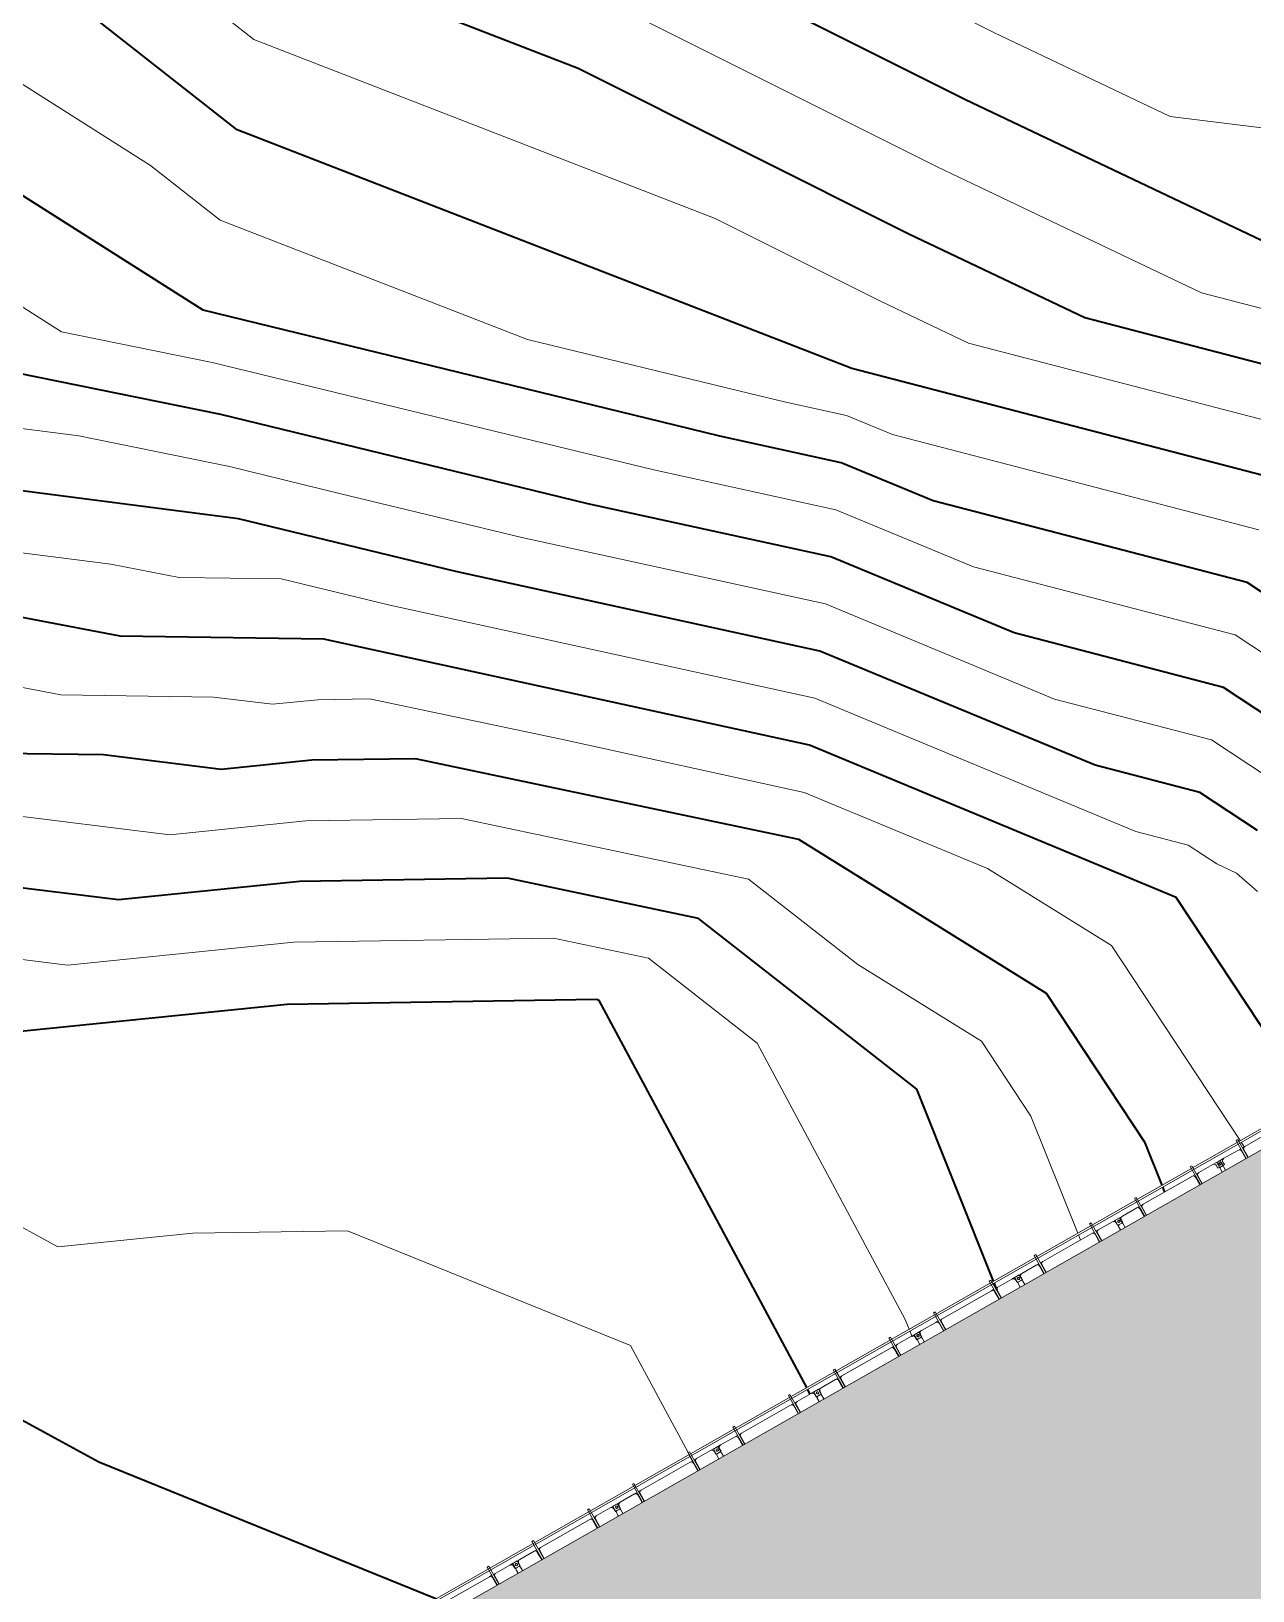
# Model space of a CAD drawing. Header units: millimetres. Extents: x -861324 to 439029, y -308065 to 694685.
# Drawn here: x -177909 to -151377, y 65552 to 99417 of the extents above; entities that cross this region are included whole.
import ezdxf

# ---------------------------------------------------------------- set-up
doc = ezdxf.new("R2010")
doc.units = ezdxf.units.MM
for name, color, linetype, lineweight in [('A-DETL-GENF', 92, 'Continuous', 9), ('A-DETL-THIN', 151, 'Continuous', 9), ('A-GENM', 13, 'Continuous', 9), ('C-TOPO-MAJR', 7, 'Continuous', 35), ('C-TOPO-MINR', 7, 'Continuous', 9), ('S-BEAM', 12, 'Continuous', 9)]:
    doc.layers.add(name, color=color, linetype=linetype, lineweight=lineweight)

# ---------------------------------------------------------------- blocks, each defined once
blk = doc.blocks.new('Dai phao do pin - DẢI PHAO ĐỠ PIN-12011-BỐ TRÍ BÈ PIN HỒ BẢN MÒNG')
at = {"layer": 'A-GENM', "color": 7}
for p, q in [((-1312, 0), (-1312, -88)), ((-730, -192), (-730, 0)), ((-670, 0), (-670, -192)), ((660, -192), (660, 0)), ((720, 0), (720, -192)), ((1198, 0), (1198, -88)), ((1312, -88), (1312, 0)), ((1780, -192), (1780, 0)), ((1840, 0), (1840, -192)), ((3170, -192), (3170, 0)), ((3230, 0), (3230, -192)), ((3708, 0), (3708, -88)), ((3822, -88), (3822, 0)), ((4290, -192), (4290, 0)), ((4350, 0), (4350, -192)), ((5680, -192), (5680, 0)), ((5740, 0), (5740, -192)), ((6218, 0), (6218, -88)), ((6332, -88), (6332, 0)), ((6800, -192), (6800, 0)), ((6860, 0), (6860, -192)), ((8190, -192), (8190, 0)), ((8250, 0), (8250, -192)), ((8728, 0), (8728, -88)), ((8842, -88), (8842, 0)), ((9310, -192), (9310, 0)), ((9370, 0), (9370, -192)), ((10700, -192), (10700, 0)), ((10760, 0), (10760, -192)), ((11238, 0), (11238, -88)), ((11352, -88), (11352, 0)), ((11820, -192), (11820, 0)), ((11880, 0), (11880, -192)), ((13210, -192), (13210, 0)), ((13270, 0), (13270, -192)), ((13748, 0), (13748, -88)), ((13862, -88), (13862, 0)), ((14330, -192), (14330, 0)), ((14390, 0), (14390, -192)), ((15720, -192), (15720, 0)), ((15780, 0), (15780, -192)), ((16258, 0), (16258, -88)), ((16372, -88), (16372, 0)), ((16840, -192), (16840, 0)), ((16900, 0), (16900, -192)), ((-1282, -118), (-1190, -118)), ((-1190, -118), (-1190, -182)), ((-1130, -242), (-780, -242)), ((-721, -242), (-780, -242)), ((-620, -242), (-681, -242)), ((-620, -242), (610, -242)), ((669, -242), (610, -242)), ((770, -242), (709, -242)), ((770, -242), (1130, -242)), ((1190, -182), (1190, -118)), ((1190, -118), (1282, -118)), ((1228, -118), (1320, -118)), ((1320, -118), (1320, -182)), ((1380, -242), (1730, -242)), ((1789, -242), (1730, -242)), ((1890, -242), (1829, -242)), ((1890, -242), (3120, -242)), ((3179, -242), (3120, -242)), ((3280, -242), (3219, -242)), ((3280, -242), (3640, -242)), ((3700, -182), (3700, -118)), ((3700, -118), (3792, -118)), ((3738, -118), (3830, -118)), ((3830, -118), (3830, -182)), ((3890, -242), (4240, -242)), ((4299, -242), (4240, -242)), ((4400, -242), (4339, -242)), ((4400, -242), (5630, -242)), ((5689, -242), (5630, -242)), ((5790, -242), (5729, -242)), ((5790, -242), (6150, -242)), ((6210, -182), (6210, -118)), ((6210, -118), (6302, -118)), ((6248, -118), (6340, -118)), ((6340, -118), (6340, -182)), ((6400, -242), (6750, -242)), ((6809, -242), (6750, -242)), ((6910, -242), (6849, -242)), ((6910, -242), (8140, -242)), ((8199, -242), (8140, -242)), ((8300, -242), (8239, -242)), ((8300, -242), (8660, -242)), ((8720, -182), (8720, -118)), ((8720, -118), (8812, -118)), ((8758, -118), (8850, -118)), ((8850, -118), (8850, -182)), ((8910, -242), (9260, -242)), ((9319, -242), (9260, -242)), ((9420, -242), (9359, -242)), ((9420, -242), (10650, -242)), ((10709, -242), (10650, -242)), ((10810, -242), (10749, -242)), ((10810, -242), (11170, -242)), ((11230, -182), (11230, -118)), ((11230, -118), (11322, -118)), ((11268, -118), (11360, -118)), ((11360, -118), (11360, -182)), ((11420, -242), (11770, -242)), ((11829, -242), (11770, -242)), ((11930, -242), (11912, -242)), ((11930, -242), (13160, -242)), ((13219, -242), (13160, -242)), ((13320, -242), (13259, -242)), ((13320, -242), (13680, -242)), ((13740, -182), (13740, -118)), ((13740, -118), (13832, -118)), ((13778, -118), (13870, -118)), ((13870, -118), (13870, -182)), ((13930, -242), (14280, -242)), ((14339, -242), (14280, -242)), ((14440, -242), (14379, -242)), ((14440, -242), (15670, -242)), ((15729, -242), (15670, -242)), ((15830, -242), (15769, -242)), ((15830, -242), (16190, -242)), ((16250, -182), (16250, -118)), ((16250, -118), (16342, -118)), ((16288, -118), (16380, -118)), ((16380, -118), (16380, -182)), ((16440, -242), (16790, -242)), ((16849, -242), (16790, -242)), ((16950, -242), (16889, -242)), ((16950, -242), (18180, -242))]:
    blk.add_line(p, q, dxfattribs=at)
at = {"layer": 'A-GENM', "color": 9}
for p, q in [((-1312, -242), (-1312, -109)), ((-1312, -109), (-1312, -242)), ((-1130, -242), (-1312, -242)), ((-1312, -242), (-1130, -242)), ((-1190, -118), (-1282, -118)), ((-1190, -118), (-1282, -118)), ((-1282, -118), (-1190, -118)), ((-1190, -182), (-1190, -118)), ((-1190, -182), (-1190, -118)), ((-1190, -118), (-1190, -182)), ((-721, -242), (-780, -242)), ((-620, -242), (-681, -242)), ((669, -242), (610, -242)), ((770, -242), (709, -242)), ((1312, -242), (1130, -242)), ((1130, -242), (1312, -242)), ((1282, -118), (1190, -118)), ((1190, -118), (1190, -182)), ((1282, -118), (1190, -118)), ((1190, -118), (1282, -118)), ((1190, -118), (1190, -182)), ((1190, -182), (1190, -118)), ((1198, -242), (1198, -116)), ((1198, -116), (1198, -242)), ((1380, -242), (1198, -242)), ((1198, -242), (1380, -242)), ((1320, -118), (1228, -118)), ((1320, -118), (1228, -118)), ((1228, -118), (1320, -118)), ((1312, -116), (1312, -242)), ((1312, -242), (1312, -116)), ((1320, -182), (1320, -118)), ((1320, -182), (1320, -118)), ((1320, -118), (1320, -182)), ((1789, -242), (1730, -242)), ((1890, -242), (1829, -242)), ((3179, -242), (3120, -242)), ((3280, -242), (3219, -242)), ((3822, -242), (3640, -242)), ((3640, -242), (3822, -242)), ((3792, -118), (3700, -118)), ((3700, -118), (3700, -182)), ((3792, -118), (3700, -118)), ((3700, -118), (3792, -118)), ((3700, -118), (3700, -182)), ((3700, -182), (3700, -118)), ((3708, -242), (3708, -116)), ((3708, -116), (3708, -242)), ((3890, -242), (3708, -242)), ((3708, -242), (3890, -242)), ((3830, -118), (3738, -118)), ((3830, -118), (3738, -118)), ((3738, -118), (3830, -118)), ((3822, -116), (3822, -242)), ((3822, -242), (3822, -116)), ((3830, -182), (3830, -118)), ((3830, -182), (3830, -118)), ((3830, -118), (3830, -182)), ((4299, -242), (4240, -242)), ((4400, -242), (4339, -242)), ((5689, -242), (5630, -242)), ((5790, -242), (5729, -242)), ((6332, -242), (6150, -242)), ((6150, -242), (6332, -242)), ((6302, -118), (6210, -118)), ((6210, -118), (6210, -182)), ((6302, -118), (6210, -118)), ((6210, -118), (6302, -118)), ((6210, -118), (6210, -182)), ((6210, -182), (6210, -118)), ((6218, -242), (6218, -116)), ((6218, -116), (6218, -242)), ((6400, -242), (6218, -242)), ((6218, -242), (6400, -242)), ((6340, -118), (6248, -118)), ((6340, -118), (6248, -118)), ((6248, -118), (6340, -118)), ((6332, -116), (6332, -242)), ((6332, -242), (6332, -116)), ((6340, -182), (6340, -118)), ((6340, -182), (6340, -118)), ((6340, -118), (6340, -182)), ((6809, -242), (6750, -242)), ((6910, -242), (6849, -242)), ((8199, -242), (8140, -242)), ((8300, -242), (8239, -242)), ((8842, -242), (8660, -242)), ((8660, -242), (8842, -242)), ((8812, -118), (8720, -118)), ((8720, -118), (8720, -182)), ((8812, -118), (8720, -118)), ((8720, -118), (8812, -118)), ((8720, -118), (8720, -182)), ((8720, -182), (8720, -118)), ((8728, -242), (8728, -116)), ((8728, -116), (8728, -242)), ((8910, -242), (8728, -242)), ((8728, -242), (8910, -242)), ((8850, -118), (8758, -118)), ((8850, -118), (8758, -118)), ((8758, -118), (8850, -118)), ((8842, -138), (8842, -242)), ((8842, -242), (8842, -138)), ((8850, -182), (8850, -124)), ((8850, -182), (8850, -124)), ((8850, -124), (8850, -182)), ((9319, -242), (9260, -242)), ((9420, -242), (9359, -242)), ((10709, -242), (10650, -242)), ((10810, -242), (10749, -242)), ((11352, -242), (11170, -242)), ((11170, -242), (11352, -242)), ((11322, -118), (11230, -118)), ((11230, -118), (11230, -182)), ((11322, -118), (11230, -118)), ((11230, -118), (11322, -118)), ((11230, -118), (11230, -182)), ((11230, -182), (11230, -118)), ((11238, -242), (11238, -116)), ((11238, -116), (11238, -242)), ((11420, -242), (11238, -242)), ((11238, -242), (11420, -242)), ((11360, -118), (11268, -118)), ((11360, -118), (11268, -118)), ((11268, -118), (11360, -118)), ((11352, -116), (11352, -242)), ((11352, -242), (11352, -116)), ((11360, -182), (11360, -118)), ((11360, -182), (11360, -118)), ((11360, -118), (11360, -182)), ((11829, -242), (11770, -242)), ((13219, -242), (13160, -242)), ((13320, -242), (13259, -242)), ((13862, -242), (13680, -242)), ((13680, -242), (13862, -242)), ((13832, -118), (13740, -118)), ((13740, -118), (13740, -182)), ((13832, -118), (13740, -118)), ((13740, -118), (13832, -118)), ((13740, -118), (13740, -182)), ((13740, -182), (13740, -118)), ((13748, -242), (13748, -116)), ((13748, -116), (13748, -242)), ((13930, -242), (13748, -242)), ((13748, -242), (13930, -242)), ((13870, -118), (13778, -118)), ((13870, -118), (13778, -118)), ((13778, -118), (13870, -118)), ((13862, -116), (13862, -242)), ((13862, -242), (13862, -116)), ((13870, -182), (13870, -118)), ((13870, -182), (13870, -118)), ((13870, -118), (13870, -182)), ((14339, -242), (14280, -242)), ((14440, -242), (14379, -242)), ((15729, -242), (15670, -242)), ((15830, -242), (15769, -242)), ((16372, -242), (16190, -242)), ((16190, -242), (16372, -242)), ((16342, -118), (16250, -118)), ((16250, -118), (16250, -182)), ((16342, -118), (16250, -118)), ((16250, -118), (16342, -118)), ((16250, -118), (16250, -182)), ((16250, -182), (16250, -118)), ((16258, -242), (16258, -116)), ((16258, -116), (16258, -242)), ((16440, -242), (16258, -242)), ((16258, -242), (16440, -242)), ((16380, -118), (16288, -118)), ((16380, -118), (16288, -118)), ((16288, -118), (16380, -118)), ((16372, -116), (16372, -242)), ((16372, -242), (16372, -116)), ((16380, -182), (16380, -118)), ((16380, -182), (16380, -118)), ((16380, -118), (16380, -182)), ((16849, -242), (16790, -242)), ((16950, -242), (16889, -242))]:
    blk.add_line(p, q, dxfattribs=at)
at = {"layer": 'A-GENM', "color": 7}
for centre, radius, start, end in [((-1282, -88), 30, 180, 270), ((-1130, -182), 60, 180, 270), ((-780, -192), 50, 270, 0), ((-780, -192), 50, 300, 0), ((-620, -192), 50, 180, 270), ((-620, -192), 50, 210, 270), ((610, -192), 50, 270, 0), ((610, -192), 50, 300, 0), ((770, -192), 50, 180, 270), ((770, -192), 50, 210, 270), ((1130, -182), 60, 270, 0), ((1228, -88), 30, 180, 270), ((1282, -88), 30, 270, 0), ((1380, -182), 60, 180, 270), ((1730, -192), 50, 270, 0), ((1730, -192), 50, 300, 0), ((1890, -192), 50, 180, 270), ((1890, -192), 50, 210, 270), ((3120, -192), 50, 270, 0), ((3120, -192), 50, 300, 0), ((3280, -192), 50, 180, 270), ((3280, -192), 50, 210, 270), ((3640, -182), 60, 270, 360), ((3738, -88), 30, 180, 270), ((3792, -88), 30, 270, 0), ((3890, -182), 60, 180, 270), ((4240, -192), 50, 270, 0), ((4240, -192), 50, 300, 0), ((4400, -192), 50, 180, 270), ((4400, -192), 50, 210, 270), ((5630, -192), 50, 270, 0), ((5630, -192), 50, 300, 0), ((5790, -192), 50, 180, 270), ((5790, -192), 50, 210, 270), ((6150, -182), 60, 270, 360), ((6248, -88), 30, 180, 270), ((6302, -88), 30, 270, 0), ((6400, -182), 60, 180, 270), ((6750, -192), 50, 270, 360), ((6750, -192), 50, 300, 0), ((6910, -192), 50, 180, 270), ((6910, -192), 50, 210, 270), ((8140, -192), 50, 270, 0), ((8140, -192), 50, 300, 0), ((8300, -192), 50, 180, 270), ((8300, -192), 50, 210, 270), ((8660, -182), 60, 270, 360), ((8758, -88), 30, 180, 270), ((8812, -88), 30, 270, 0), ((8910, -182), 60, 180, 270), ((9260, -192), 50, 270, 0), ((9260, -192), 50, 300, 0), ((9420, -192), 50, 180, 270), ((9420, -192), 50, 210, 270), ((10650, -192), 50, 270, 0), ((10650, -192), 50, 300, 0), ((10810, -192), 50, 180, 270), ((10810, -192), 50, 210, 270), ((11170, -182), 60, 270, 360), ((11268, -88), 30, 180, 270), ((11322, -88), 30, 270, 0), ((11420, -182), 60, 180, 270), ((11770, -192), 50, 270, 0), ((11770, -192), 50, 300, 0), ((11930, -192), 50, 180, 270), ((11930, -192), 50, 210, 270), ((13160, -192), 50, 270, 0), ((13160, -192), 50, 300, 0), ((13320, -192), 50, 180, 270), ((13320, -192), 50, 210, 270), ((13680, -182), 60, 270, 360), ((13778, -88), 30, 180, 270), ((13832, -88), 30, 270, 0), ((13930, -182), 60, 180, 270), ((14280, -192), 50, 270, 0), ((14280, -192), 50, 300, 0), ((14440, -192), 50, 180, 270), ((14440, -192), 50, 210, 270), ((15670, -192), 50, 270, 0), ((15670, -192), 50, 300, 0), ((15830, -192), 50, 180, 270), ((15830, -192), 50, 210, 270), ((16190, -182), 60, 270, 360), ((16288, -88), 30, 180, 270), ((16342, -88), 30, 270, 360), ((16440, -182), 60, 180, 270), ((16790, -192), 50, 270, 0), ((16790, -192), 50, 300, 0), ((16950, -192), 50, 180, 270), ((16950, -192), 50, 210, 270)]:
    blk.add_arc(centre, radius, start, end, dxfattribs=at)
at = {"layer": 'A-GENM', "color": 9}
for centre, radius, start, end in [((-1282, -88), 30, 255, 270), ((-1282, -88), 30, 255, 270), ((-1282, -88), 30, 255, 270), ((-1259, -183), 25, 0, 180), ((-1259, -183), 25, 0, 180), ((-1259, -183), 25, 180, 360), ((-1259, -183), 25, 180, 360), ((-1130, -182), 60, 180, 270), ((-1130, -182), 60, 180, 270), ((-1130, -182), 60, 180, 270), ((1130, -182), 60, 270, 0), ((1130, -182), 60, 270, 0), ((1130, -182), 60, 270, 360), ((1249, -183), 25, 0, 180), ((1249, -183), 25, 360, 180), ((1249, -183), 25, 180, 0), ((1249, -183), 25, 180, 360), ((1251, -183), 25, 0, 180), ((1251, -183), 25, 0, 180), ((1251, -183), 25, 180, 360), ((1251, -183), 25, 180, 360), ((1380, -182), 60, 180, 270), ((1380, -182), 60, 180, 270), ((1380, -182), 60, 180, 270), ((3640, -182), 60, 270, 0), ((3640, -182), 60, 270, 0), ((3640, -182), 60, 270, 360), ((3759, -183), 25, 0, 180), ((3759, -183), 25, 360, 180), ((3759, -183), 25, 180, 0), ((3759, -183), 25, 180, 360), ((3761, -183), 25, 0, 180), ((3761, -183), 25, 0, 180), ((3761, -183), 25, 180, 360), ((3761, -183), 25, 180, 360), ((3890, -182), 60, 180, 270), ((3890, -182), 60, 180, 270), ((3890, -182), 60, 180, 270), ((6150, -182), 60, 270, 0), ((6150, -182), 60, 270, 0), ((6150, -182), 60, 270, 0), ((6269, -183), 25, 0, 180), ((6269, -183), 25, 360, 180), ((6269, -183), 25, 180, 0), ((6269, -183), 25, 180, 360), ((6271, -183), 25, 0, 180), ((6271, -183), 25, 0, 180), ((6271, -183), 25, 180, 360), ((6271, -183), 25, 180, 360), ((6400, -182), 60, 180, 270), ((6400, -182), 60, 180, 270), ((6400, -182), 60, 180, 270), ((8660, -182), 60, 270, 0), ((8660, -182), 60, 270, 0), ((8660, -182), 60, 270, 0), ((8779, -183), 25, 0, 180), ((8779, -183), 25, 360, 180), ((8779, -183), 25, 180, 0), ((8779, -183), 25, 180, 360), ((8781, -183), 25, 0, 180), ((8781, -183), 25, 0, 180), ((8781, -183), 25, 180, 360), ((8781, -183), 25, 180, 360), ((8910, -182), 60, 180, 270), ((8910, -182), 60, 180, 270), ((8910, -182), 60, 180, 270), ((11170, -182), 60, 270, 0), ((11170, -182), 60, 270, 0), ((11170, -182), 60, 270, 0), ((11289, -183), 25, 0, 180), ((11289, -183), 25, 360, 180), ((11289, -183), 25, 180, 0), ((11289, -183), 25, 180, 360), ((11291, -183), 25, 0, 180), ((11291, -183), 25, 0, 180), ((11291, -183), 25, 180, 360), ((11291, -183), 25, 180, 360), ((11420, -182), 60, 180, 270), ((11420, -182), 60, 180, 270), ((11420, -182), 60, 180, 270), ((13680, -182), 60, 270, 0), ((13680, -182), 60, 270, 0), ((13680, -182), 60, 270, 0), ((13799, -183), 25, 0, 180), ((13799, -183), 25, 360, 180), ((13799, -183), 25, 180, 0), ((13799, -183), 25, 180, 360), ((13801, -183), 25, 0, 180), ((13801, -183), 25, 0, 180), ((13801, -183), 25, 180, 360), ((13801, -183), 25, 180, 360), ((13930, -182), 60, 180, 270), ((13930, -182), 60, 180, 270), ((13930, -182), 60, 180, 270), ((16190, -182), 60, 270, 0), ((16190, -182), 60, 270, 0), ((16190, -182), 60, 270, 0), ((16309, -183), 25, 0, 180), ((16309, -183), 25, 360, 180), ((16309, -183), 25, 180, 360), ((16309, -183), 25, 180, 360), ((16311, -183), 25, 0, 180), ((16311, -183), 25, 0, 180), ((16311, -183), 25, 180, 360), ((16311, -183), 25, 180, 360), ((16440, -182), 60, 180, 270), ((16440, -182), 60, 180, 270), ((16440, -182), 60, 180, 270)]:
    blk.add_arc(centre, radius, start, end, dxfattribs=at)
blk = doc.blocks.new('Dải phao đi lại kèm đỡ invester - DẢI PHAO ĐI LẠI-15551-BỐ TRÍ BÈ PIN HỒ BẢN MÒNG')
at = {"layer": 'A-GENM', "color": 7}
for p, q in [((-242, 620), (-242, -610)), ((-242, -669), (-242, -610)), ((-192, -660), (0, -660)), ((-242, -770), (-242, -709)), ((-242, -770), (-242, -1130)), ((0, -720), (-192, -720)), ((-182, -1190), (-118, -1190)), ((-118, -1190), (-118, -1282)), ((-88, -1312), (0, -1312))]:
    blk.add_line(p, q, dxfattribs=at)
at = {"layer": 'A-GENM', "color": 9}
for p, q in [((-242, -669), (-242, -610)), ((-242, -770), (-242, -709)), ((-242, -1312), (-242, -1130)), ((-242, -1130), (-242, -1312)), ((-109, -1312), (-242, -1312)), ((-242, -1312), (-109, -1312)), ((-118, -1190), (-182, -1190)), ((-118, -1190), (-182, -1190)), ((-182, -1190), (-118, -1190)), ((-118, -1282), (-118, -1190)), ((-118, -1282), (-118, -1190)), ((-118, -1190), (-118, -1282))]:
    blk.add_line(p, q, dxfattribs=at)
at = {"layer": 'A-GENM', "color": 7}
for centre, radius, start, end in [((-192, -610), 50, 180, 270), ((-192, -610), 50, 210, 270), ((-192, -770), 50, 90, 180), ((-192, -770), 50, 120, 180), ((-182, -1130), 60, 180, 270), ((-88, -1282), 30, 180, 270)]:
    blk.add_arc(centre, radius, start, end, dxfattribs=at)
at = {"layer": 'A-GENM', "color": 9}
for centre, radius, start, end in [((-182, -1130), 60, 180, 270), ((-182, -1130), 60, 180, 270), ((-182, -1130), 60, 180, 270), ((-183, -1249), 25, 90, 270), ((-183, -1249), 25, 90, 270), ((-183, -1249), 25, 270, 90), ((-183, -1249), 25, 270, 90), ((-88, -1282), 30, 180, 195), ((-88, -1282), 30, 180, 195), ((-88, -1282), 30, 180, 195)]:
    blk.add_arc(centre, radius, start, end, dxfattribs=at)
blk = doc.blocks.new('Dầm C52 - Dầm C52-18761-BỐ TRÍ BÈ PIN HỒ BẢN MÒNG')
at = {"layer": 'S-BEAM', "color": 7}
for p, q in [((74025, 20), (74474, 20)), ((74474, 20), (74474, -20)), ((74474, -20), (74025, -20))]:
    blk.add_line(p, q, dxfattribs=at)
blk = doc.blocks.new('Dầm C52 - Hộp 40x60-18730-BỐ TRÍ BÈ PIN HỒ BẢN MÒNG')
at = {"layer": 'S-BEAM', "color": 7}
for p, q in [((-37711, 20), (37711, 20)), ((37711, -20), (-37711, -20))]:
    blk.add_line(p, q, dxfattribs=at)
blk = doc.blocks.new('Dầm C52 - Dầm C52-V109-BỐ TRÍ BÈ PIN HỒ BẢN MÒNG')
at = {"layer": 'S-BEAM', "color": 7}
for p, q in [((74025, 20), (74474, 20)), ((74474, 20), (74474, -20)), ((74474, -20), (74025, -20))]:
    blk.add_line(p, q, dxfattribs=at)
blk = doc.blocks.new('Dầm C52 - Dầm C52-18762-BỐ TRÍ BÈ PIN HỒ BẢN MÒNG')
at = {"layer": 'S-BEAM', "color": 7}
for p, q in [((74025, 20), (74474, 20)), ((74474, 20), (74474, -20)), ((74474, -20), (74025, -20))]:
    blk.add_line(p, q, dxfattribs=at)
blk = doc.blocks.new('Dầm C52 - Dầm C52-V110-BỐ TRÍ BÈ PIN HỒ BẢN MÒNG')
at = {"layer": 'S-BEAM', "color": 7}
for p, q in [((74025, 20), (74474, 20)), ((74474, 20), (74474, -20)), ((74474, -20), (74025, -20))]:
    blk.add_line(p, q, dxfattribs=at)
blk = doc.blocks.new('Dầm C52 - Dầm C52-18763-BỐ TRÍ BÈ PIN HỒ BẢN MÒNG')
at = {"layer": 'S-BEAM', "color": 7}
for p, q in [((74025, 20), (74474, 20)), ((74474, 20), (74474, -20)), ((74474, -20), (74025, -20))]:
    blk.add_line(p, q, dxfattribs=at)
blk = doc.blocks.new('Dầm C52 - Dầm C52-V111-BỐ TRÍ BÈ PIN HỒ BẢN MÒNG')
at = {"layer": 'S-BEAM', "color": 7}
for p, q in [((74025, 20), (74474, 20)), ((74474, 20), (74474, -20)), ((74474, -20), (74025, -20))]:
    blk.add_line(p, q, dxfattribs=at)
blk = doc.blocks.new('Dầm C52 - Dầm C52-18764-BỐ TRÍ BÈ PIN HỒ BẢN MÒNG')
at = {"layer": 'S-BEAM', "color": 7}
for p, q in [((74025, 20), (74474, 20)), ((74474, 20), (74474, -20)), ((74474, -20), (74025, -20))]:
    blk.add_line(p, q, dxfattribs=at)
blk = doc.blocks.new('Dầm C52 - Dầm C52-V112-BỐ TRÍ BÈ PIN HỒ BẢN MÒNG')
at = {"layer": 'S-BEAM', "color": 7}
for p, q in [((74025, 20), (74474, 20)), ((74474, 20), (74474, -20)), ((74474, -20), (74025, -20))]:
    blk.add_line(p, q, dxfattribs=at)
blk = doc.blocks.new('Dầm C52 - Dầm C52-18765-BỐ TRÍ BÈ PIN HỒ BẢN MÒNG')
at = {"layer": 'S-BEAM', "color": 7}
for p, q in [((74025, 20), (74474, 20)), ((74474, 20), (74474, -20)), ((74474, -20), (74025, -20))]:
    blk.add_line(p, q, dxfattribs=at)
blk = doc.blocks.new('Dầm C52 - Dầm C52-V113-BỐ TRÍ BÈ PIN HỒ BẢN MÒNG')
at = {"layer": 'S-BEAM', "color": 7}
for p, q in [((74025, 20), (74474, 20)), ((74474, 20), (74474, -20)), ((74474, -20), (74025, -20))]:
    blk.add_line(p, q, dxfattribs=at)
blk = doc.blocks.new('Dầm C52 - Dầm C52-18766-BỐ TRÍ BÈ PIN HỒ BẢN MÒNG')
at = {"layer": 'S-BEAM', "color": 7}
for p, q in [((74025, 20), (74474, 20)), ((74474, 20), (74474, -20)), ((74474, -20), (74025, -20))]:
    blk.add_line(p, q, dxfattribs=at)
blk = doc.blocks.new('Dầm C52 - Dầm C52-V114-BỐ TRÍ BÈ PIN HỒ BẢN MÒNG')
at = {"layer": 'S-BEAM', "color": 7}
for p, q in [((74025, 20), (74474, 20)), ((74474, 20), (74474, -20)), ((74474, -20), (74025, -20))]:
    blk.add_line(p, q, dxfattribs=at)
blk = doc.blocks.new('Dầm C52 - Dầm C52-18767-BỐ TRÍ BÈ PIN HỒ BẢN MÒNG')
at = {"layer": 'S-BEAM', "color": 7}
for p, q in [((74025, 20), (74474, 20)), ((74474, 20), (74474, -20)), ((74474, -20), (74025, -20))]:
    blk.add_line(p, q, dxfattribs=at)
blk = doc.blocks.new('Dầm C52 - Dầm C52-V115-BỐ TRÍ BÈ PIN HỒ BẢN MÒNG')
at = {"layer": 'S-BEAM', "color": 7}
for p, q in [((74025, 20), (74474, 20)), ((74474, 20), (74474, -20)), ((74474, -20), (74025, -20))]:
    blk.add_line(p, q, dxfattribs=at)
blk = doc.blocks.new('Dầm C52 - Dầm C52-18768-BỐ TRÍ BÈ PIN HỒ BẢN MÒNG')
at = {"layer": 'S-BEAM', "color": 7}
for p, q in [((74025, 20), (74474, 20)), ((74474, 20), (74474, -20)), ((74474, -20), (74025, -20))]:
    blk.add_line(p, q, dxfattribs=at)
blk = doc.blocks.new('Dầm C52 - Dầm C52-V116-BỐ TRÍ BÈ PIN HỒ BẢN MÒNG')
at = {"layer": 'S-BEAM', "color": 7}
for p, q in [((74025, 20), (74474, 20)), ((74474, 20), (74474, -20)), ((74474, -20), (74025, -20))]:
    blk.add_line(p, q, dxfattribs=at)
blk = doc.blocks.new('HOBANMONG_BEPIN 5_rvt-1-BỐ TRÍ BÈ PIN HỒ BẢN MÒNG')
at = {"layer": 'A-GENM', "lineweight": 9}
for name, p, rotation in [('Dải phao đi lại kèm đỡ invester - DẢI PHAO ĐI LẠI-15551-BỐ TRÍ BÈ PIN HỒ BẢN MÒNG', (-150902, 75292), 299.6620124026263), ('Dai phao do pin - DẢI PHAO ĐỠ PIN-12011-BỐ TRÍ BÈ PIN HỒ BẢN MÒNG', (-153109, 74036), 209.6620124026258)]:
    blk.add_blockref(name, p, dxfattribs=dict(at, rotation=rotation))
at = {"layer": 'S-BEAM', "lineweight": 9}
for name, p, rotation in [('Dầm C52 - Hộp 40x60-18730-BỐ TRÍ BÈ PIN HỒ BẢN MÒNG', (-182720, 57609), 209.6620124026261), ('Dầm C52 - Dầm C52-18761-BỐ TRÍ BÈ PIN HỒ BẢN MÒNG', (-114867, 10626), 119.6620124026264), ('Dầm C52 - Dầm C52-V109-BỐ TRÍ BÈ PIN HỒ BẢN MÒNG', (-115865, 10058), 119.6620124026264), ('Dầm C52 - Dầm C52-18762-BỐ TRÍ BÈ PIN HỒ BẢN MÒNG', (-117073, 9370), 119.6620124026264), ('Dầm C52 - Dầm C52-V110-BỐ TRÍ BÈ PIN HỒ BẢN MÒNG', (-118047, 8815), 119.6620124026264), ('Dầm C52 - Dầm C52-18763-BỐ TRÍ BÈ PIN HỒ BẢN MÒNG', (-119254, 8128), 119.6620124026264), ('Dầm C52 - Dầm C52-V111-BỐ TRÍ BÈ PIN HỒ BẢN MÒNG', (-120228, 7573), 119.6620124026264), ('Dầm C52 - Dầm C52-18764-BỐ TRÍ BÈ PIN HỒ BẢN MÒNG', (-121436, 6885), 119.6620124026264), ('Dầm C52 - Dầm C52-V112-BỐ TRÍ BÈ PIN HỒ BẢN MÒNG', (-122409, 6331), 119.6620124026264), ('Dầm C52 - Dầm C52-18765-BỐ TRÍ BÈ PIN HỒ BẢN MÒNG', (-123617, 5643), 119.6620124026264), ('Dầm C52 - Dầm C52-V113-BỐ TRÍ BÈ PIN HỒ BẢN MÒNG', (-124590, 5089), 119.6620124026264), ('Dầm C52 - Dầm C52-18766-BỐ TRÍ BÈ PIN HỒ BẢN MÒNG', (-125798, 4401), 119.6620124026264), ('Dầm C52 - Dầm C52-V114-BỐ TRÍ BÈ PIN HỒ BẢN MÒNG', (-126771, 3847), 119.6620124026264), ('Dầm C52 - Dầm C52-18767-BỐ TRÍ BÈ PIN HỒ BẢN MÒNG', (-127979, 3159), 119.6620124026264), ('Dầm C52 - Dầm C52-V115-BỐ TRÍ BÈ PIN HỒ BẢN MÒNG', (-128952, 2605), 119.6620124026264), ('Dầm C52 - Dầm C52-18768-BỐ TRÍ BÈ PIN HỒ BẢN MÒNG', (-130160, 1917), 119.6620124026264), ('Dầm C52 - Dầm C52-V116-BỐ TRÍ BÈ PIN HỒ BẢN MÒNG', (-131133, 1362), 119.6620124026264)]:
    blk.add_blockref(name, p, dxfattribs=dict(at, rotation=rotation))

msp = doc.modelspace()

# ---------------------------------------------------------------- hatches: boundary and pattern name
at = {"layer": 'A-DETL-GENF'}
msp.add_hatch(color=8, dxfattribs=at).paths.add_polyline_path([(-173162, -107703), (-77660, -53314), (-150902, 75292), (-214161, 39265), (-192387, 1031), (-224629, -17331), (-174040, -106161)])

# ---------------------------------------------------------------- linework, layer by layer
at = {"layer": 'A-DETL-THIN'}
msp.add_line((-150902, 75292), (-214161, 39265), dxfattribs=at)
at = {"layer": 'C-TOPO-MAJR'}
for p, q in [((-157617, 97930), (-171974, 105114)), ((-166028, 98604), (-172706, 101195)), ((-173438, 97276), (-176458, 99648)), ((-158850, 95012), (-166028, 98604)), ((-149962, 94287), (-157617, 97930)), ((-160083, 92093), (-173438, 97276)), ((-174170, 93357), (-179806, 96929)), ((-155022, 93190), (-158850, 95012)), ((-164524, 91006), (-174170, 93357)), ((-150475, 92007), (-155022, 93190)), ((-173789, 91095), (-180337, 92424)), ((-150988, 89727), (-160083, 92093)), ((-168966, 89919), (-173789, 91095)), ((-162951, 90624), (-164524, 91006)), ((-160314, 90048), (-162951, 90624)), ((-173407, 88832), (-181723, 89905)), ((-165819, 89155), (-168966, 89919)), ((-158322, 89221), (-160314, 90048)), ((-160545, 88002), (-165819, 89155)), ((-151501, 87447), (-158322, 89221)), ((-168687, 87686), (-173407, 88832)), ((-156562, 86350), (-160545, 88002)), ((-160777, 85957), (-168687, 87686)), ((-147752, 84972), (-151501, 87447)), ((-175977, 86283), (-178951, 86849)), ((-171556, 86217), (-175977, 86283)), ((-161008, 83912), (-171556, 86217)), ((-152014, 85167), (-156562, 86350)), ((-154801, 83478), (-160777, 85957)), ((-149515, 83517), (-152014, 85167)), ((-176336, 83701), (-178547, 83733)), ((-173782, 83386), (-176336, 83701)), ((-153041, 80606), (-161008, 83912)), ((-171814, 83585), (-173782, 83386)), ((-169560, 83620), (-171814, 83585)), ((-161239, 81866), (-169560, 83620)), ((-152528, 82887), (-154801, 83478)), ((-151278, 82062), (-152528, 82887)), ((-155858, 78524), (-161239, 81866)), ((-176009, 80554), (-181117, 81184)), ((-172073, 80953), (-176009, 80554)), ((-167565, 81024), (-172073, 80953)), ((-163414, 80149), (-167565, 81024)), ((-150127, 76194), (-153041, 80606)), ((-158676, 76442), (-163414, 80149)), ((-172350, 78286), (-178216, 77692)), ((-165631, 78391), (-172350, 78286)), ((-165572, 78367), (-165631, 78391)), ((-161066, 69965), (-165572, 78367)), ((-153716, 75279), (-155858, 78524)), ((-157010, 72275), (-158676, 76442)), ((-153348, 74360), (-153716, 75279)), ((-153289, 74211), (-153333, 74322)), ((-176441, 68344), (-185878, 73502)), ((-156932, 72079), (-156995, 72237)), ((-160991, 69825), (-161047, 69929)), ((-169121, 65377), (-176441, 68344))]:
    msp.add_line(p, q, dxfattribs=at)
at = {"layer": 'C-TOPO-MINR'}
for p, q in [((-157001, 99390), (-164179, 102982)), ((-173072, 99236), (-177601, 102793)), ((-158234, 96471), (-169001, 101859)), ((-163056, 95348), (-173072, 99236)), ((-153173, 97568), (-157001, 99390)), ((-175314, 96503), (-179541, 99181)), ((-147491, 96866), (-153173, 97568)), ((-173804, 95317), (-175314, 96503)), ((-152492, 93739), (-158234, 96471)), ((-167126, 92725), (-173804, 95317)), ((-159466, 93552), (-163056, 95348)), ((-177253, 92891), (-180071, 94677)), ((-157553, 92642), (-159466, 93552)), ((-150218, 93147), (-152492, 93739)), ((-173979, 92226), (-177253, 92891)), ((-162304, 91550), (-167126, 92725)), ((-150731, 90867), (-157553, 92642)), ((-166745, 90462), (-173979, 92226)), ((-161517, 91359), (-162304, 91550)), ((-176872, 90628), (-181030, 91165)), ((-160199, 91070), (-161517, 91359)), ((-159203, 90657), (-160199, 91070)), ((-173598, 89963), (-176872, 90628)), ((-164385, 89889), (-166745, 90462)), ((-151245, 88587), (-159203, 90657)), ((-171186, 89375), (-173598, 89963)), ((-160430, 89025), (-164385, 89889)), ((-167253, 88420), (-171186, 89375)), ((-157442, 87786), (-160430, 89025)), ((-176179, 87841), (-182416, 88646)), ((-160661, 86980), (-167253, 88420)), ((-174692, 87557), (-176179, 87841)), ((-151758, 86307), (-157442, 87786)), ((-172481, 87524), (-174692, 87557)), ((-170122, 86951), (-172481, 87524)), ((-160892, 84934), (-170122, 86951)), ((-155682, 84914), (-160661, 86980)), ((-148633, 84244), (-151758, 86307)), ((-177262, 85008), (-181723, 85858)), ((-173946, 84959), (-177262, 85008)), ((-172669, 84801), (-173946, 84959)), ((-171685, 84901), (-172669, 84801)), ((-170558, 84919), (-171685, 84901)), ((-166397, 84042), (-170558, 84919)), ((-153921, 82042), (-160892, 84934)), ((-152271, 84027), (-155682, 84914)), ((-161124, 82889), (-166397, 84042)), ((-150396, 82789), (-152271, 84027)), ((-157140, 81236), (-161124, 82889)), ((-174895, 81970), (-178726, 82442)), ((-168562, 82322), (-171944, 82269)), ((-162327, 81007), (-168562, 82322)), ((-171944, 82269), (-174895, 81970)), ((-152784, 81746), (-153921, 82042)), ((-152159, 81334), (-152784, 81746)), ((-151734, 81135), (-152159, 81334)), ((-159957, 79154), (-162327, 81007)), ((-154449, 79565), (-157140, 81236)), ((-151277, 80736), (-151734, 81135)), ((-172202, 79637), (-177122, 79139)), ((-166567, 79725), (-172202, 79637)), ((-164502, 79290), (-166567, 79725)), ((-177122, 79139), (-179664, 79452)), ((-162144, 77445), (-164502, 79290)), ((-151651, 75327), (-154449, 79565)), ((-157267, 77483), (-159957, 79154)), ((-158925, 71444), (-162144, 77445)), ((-156196, 75860), (-157267, 77483)), ((-155179, 73317), (-156196, 75860)), ((-177328, 73018), (-182070, 75609)), ((-151557, 75184), (-151629, 75293)), ((-174395, 73315), (-177328, 73018)), ((-171036, 73367), (-174395, 73315)), ((-164889, 70876), (-171036, 73367)), ((-155120, 73169), (-155164, 73280)), ((-158840, 71232), (-158925, 71444)), ((-158775, 71068), (-158825, 71194)), ((-163643, 68553), (-164889, 70876)), ((-163535, 68351), (-163601, 68475))]:
    msp.add_line(p, q, dxfattribs=at)

# ---------------------------------------------------------------- block references
at = {"lineweight": 5}
msp.add_blockref('HOBANMONG_BEPIN 5_rvt-1-BỐ TRÍ BÈ PIN HỒ BẢN MÒNG', (0, 0), dxfattribs=at)

doc.saveas('drawing.dxf')
